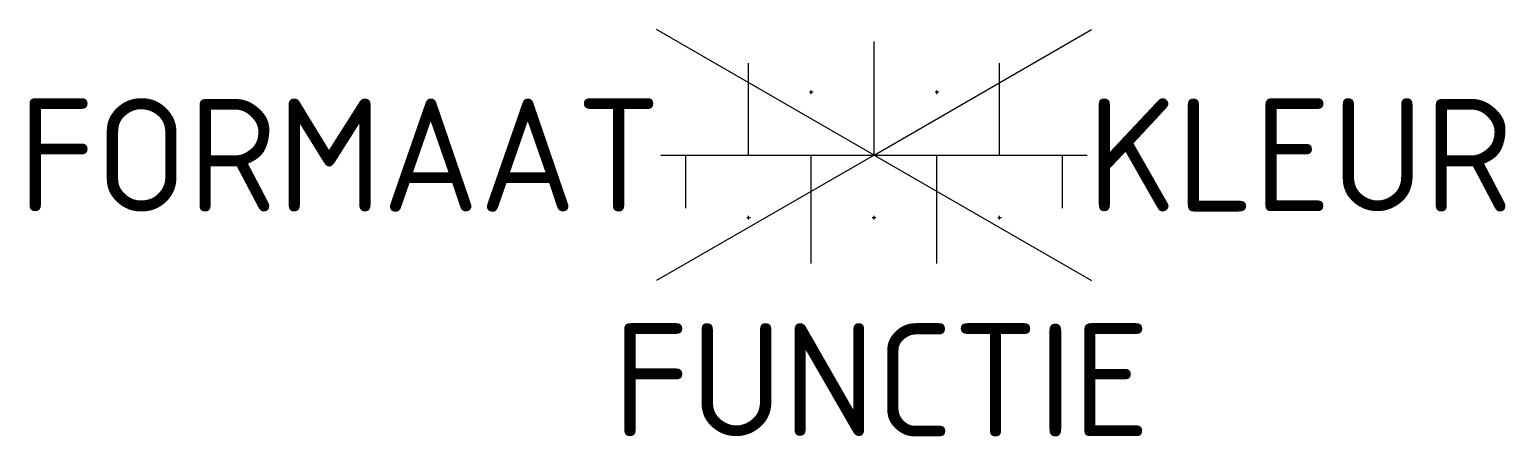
# Model space of a CAD drawing. Extents: x -13.5 to 10.1, y -4.5 to 2.
import ezdxf
from ezdxf.enums import TextEntityAlignment as Align

# ---------------------------------------------------------------- set-up
doc = ezdxf.new("R2010")
doc.units = 0
doc.styles.add('NLCS-ISO', font='NLCS-ISO.ttf')

msp = doc.modelspace()

# ---------------------------------------------------------------- linework, layer by layer
for p, q in [((0, 0), (-3.464, 2)), ((0, 0), (3.464, 2)), ((0, 0), (0, 1.81)), ((-2, 0), (-2, 1.463)), ((2, 0), (2, 1.463)), ((-0.971, 1), (-1.029, 1)), ((-1, 0.971), (-1, 1.029)), ((1.029, 1), (0.971, 1)), ((1, 0.971), (1, 1.029)), ((0, 0), (-3.464, -2)), ((-3.395, 0), (3.395, 0)), ((-3, -0.847), (-3, 0)), ((-1, -1.73), (-1, 0)), ((0, 0), (3.464, -2)), ((1, -1.73), (1, 0)), ((3, -0.847), (3, 0)), ((-1.971, -1), (-2.029, -1)), ((-2, -1.029), (-2, -0.971)), ((0.029, -1), (-0.029, -1)), ((0, -1.029), (0, -0.971)), ((2.029, -1), (1.971, -1)), ((2, -1.029), (2, -0.971))]:
    msp.add_line(p, q)

# ---------------------------------------------------------------- texts
at = {"style": 'NLCS-ISO'}
msp.add_attdef('FORMAAT', text='40x40', height=1.8, dxfattribs=at).set_placement((-3.395, 0), align=Align.MIDDLE_RIGHT)
msp.add_attdef('KLEUR', text='G', height=1.8, dxfattribs=at).set_placement((3.395, 0), align=Align.MIDDLE_LEFT)
at = {"style": 'NLCS-ISO', "flags": 1}
msp.add_attdef('FUNCTIE', text='', height=1.8, dxfattribs=at).set_placement((0.116, -3.585), align=Align.MIDDLE_CENTER)

doc.saveas('drawing.dxf')
